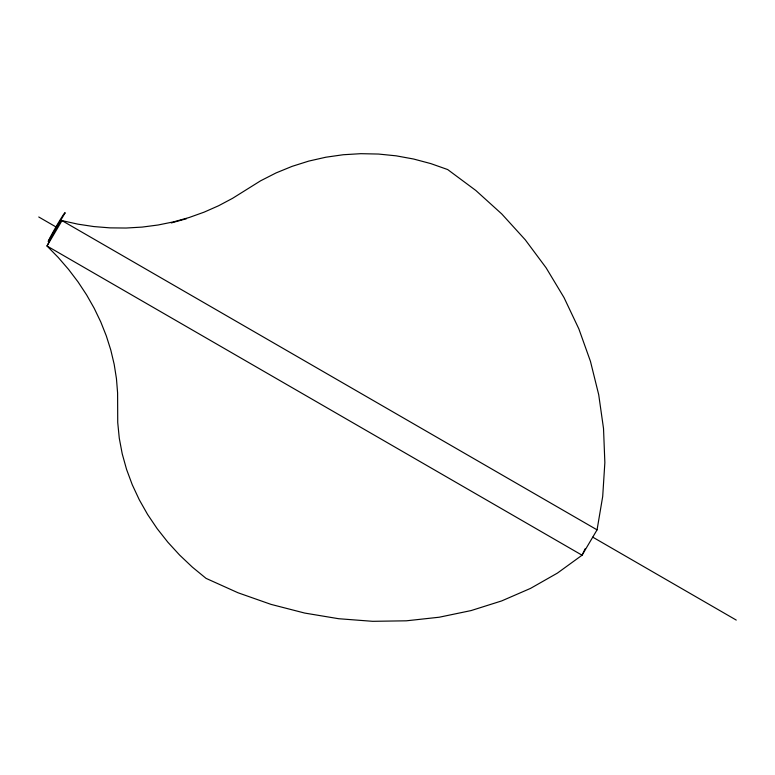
<?xml version="1.0" encoding="UTF-8"?>
<svg xmlns="http://www.w3.org/2000/svg" width="775" height="775" viewBox="0 0 775 775"><rect width="100%" height="100%" fill="white"/><g stroke="black" fill="none" stroke-linecap="round" stroke-linejoin="round"><path stroke-width="1.16" d="M597.06 529.848L602.698 496.484L604.858 462.607L603.522 428.556L598.707 394.688L590.453 361.344L578.847 328.862L564.016 297.571L546.094 267.792L525.276 239.824L501.764 213.958L475.811 190.456L447.669 169.551L430.842 163.612L413.637 159.03L396.151 155.833L378.51 154.051L360.83 153.682L343.238 154.738L325.849 157.218L308.779 161.093L292.136 166.344L276.045 172.932L260.603 180.807L232.558 198.332L218.598 205.753L204.087 212.166L189.119 217.523L173.765 221.815L158.09 225.002L142.183 227.085L126.122 228.034L109.992 227.869L93.872 226.571L77.849 224.149L62 220.623L59.975 221.553L56.914 226.339L47.004 245.985L58.193 257.407L68.558 269.4L78.052 281.916L86.606 294.897L94.201 308.276L100.779 321.964L106.32 335.924L110.796 350.058L114.177 364.308L116.444 378.607L117.597 392.867L117.732 422.549L119.273 438.195L122.227 453.85L126.567 469.408L132.273 484.762L139.306 499.817L147.608 514.474L157.141 528.627L167.826 542.18L179.597 555.045L192.365 567.135L206.063 578.373L238.041 592.778L271.027 604.384L304.701 613.064L338.694 618.721L372.688 621.317L406.313 620.814L439.241 617.22L471.132 610.564L501.658 600.925L530.517 588.399L557.409 573.103L582.064 555.21L597.06 529.848L62 220.623L47.004 245.985L582.064 555.21L585.164 548.729M56.914 226.339L56.585 227.288L38.75 216.981M171.294 222.938L186.572 218.695M592.778 537.162L736.25 620.077M64.964 213.115L48.215 241.461A16.876 0.736 -60 0 1 57.815 223.733A16.876 0.736 -60 0 1 64.964 213.115"/></g></svg>
